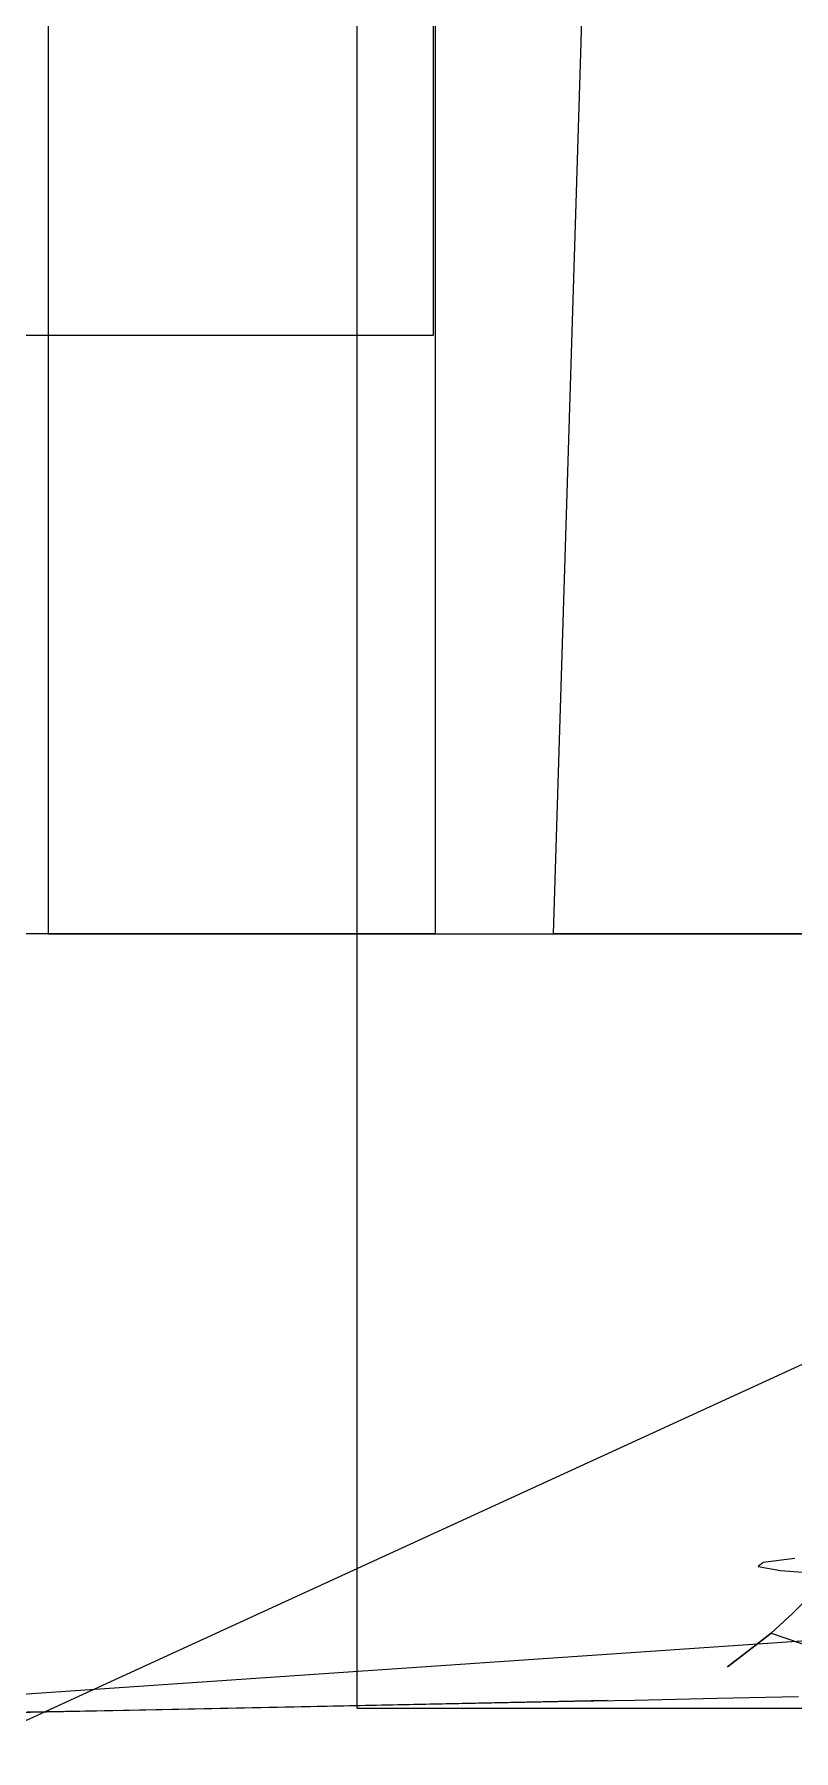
# Model space of a CAD drawing. Header units: millimetres. Extents: x -28.2 to 24.3, y -24.8 to 12.4.
# Drawn here: x 6.7804 to 6.8414, y -4.8775 to -4.7396 of the extents above; entities that cross this region are included whole.
import ezdxf

# ---------------------------------------------------------------- set-up
doc = ezdxf.new("R2010")
doc.units = ezdxf.units.MM
doc.layers.add('FURNISHINGELEMENT', color=8, linetype='Continuous')

msp = doc.modelspace()

# ---------------------------------------------------------------- linework, layer by layer
at = {"layer": 'FURNISHINGELEMENT'}
for p, q in [((6.80634, -4.87408, 0.75402), (6.80634, -4.37408, 0.75402)), ((6.78152, -4.43625, 0.71206), (6.78152, -4.81188, 0.71206)), ((6.78152, -4.43625, 0.71206), (6.78152, -4.81188, 0.71206)), ((6.81258, -4.43625, 0.68017), (6.81258, -4.81188, 0.68017)), ((6.81258, -4.43625, 0.68017), (6.81258, -4.81188, 0.68017)), ((6.81242, -4.48438, 0.64569), (6.81242, -4.76383, 0.64569)), ((6.82209, -4.81188, 0.67182), (6.82443, -4.7368, 0.67117)), ((6.82209, -4.81188, 0.67182), (6.82443, -4.7368, 0.67117)), ((6.81242, -4.76383, 0.64569), (6.7384, -4.76383, 0.64022)), ((6.81258, -4.81188, 0.68017), (6.60105, -4.81188, 0.68682)), ((6.81258, -4.81188, 0.68017), (6.60105, -4.81188, 0.68682)), ((6.78152, -4.81188, 0.71206), (6.84275, -4.81188, 0.71472)), ((6.78152, -4.81188, 0.71206), (6.84275, -4.81188, 0.71472)), ((6.82364, -4.81188, 0.67135), (6.82209, -4.81188, 0.67182)), ((6.82364, -4.81188, 0.67135), (6.82209, -4.81188, 0.67182)), ((6.82522, -4.81188, 0.67103), (6.82364, -4.81188, 0.67135)), ((6.82522, -4.81188, 0.67103), (6.82364, -4.81188, 0.67135)), ((6.82679, -4.81188, 0.67086), (6.82522, -4.81188, 0.67103)), ((6.82679, -4.81188, 0.67086), (6.82522, -4.81188, 0.67103)), ((6.82833, -4.81188, 0.67083), (6.82679, -4.81188, 0.67086)), ((6.82833, -4.81188, 0.67083), (6.82679, -4.81188, 0.67086)), ((6.82987, -4.81188, 0.67095), (6.82833, -4.81188, 0.67083)), ((6.82987, -4.81188, 0.67095), (6.82833, -4.81188, 0.67083)), ((6.83143, -4.81188, 0.67121), (6.82987, -4.81188, 0.67095)), ((6.83143, -4.81188, 0.67121), (6.82987, -4.81188, 0.67095)), ((6.83298, -4.81188, 0.67162), (6.83143, -4.81188, 0.67121)), ((6.83298, -4.81188, 0.67162), (6.83143, -4.81188, 0.67121)), ((6.83451, -4.81188, 0.67218), (6.83298, -4.81188, 0.67162)), ((6.83451, -4.81188, 0.67218), (6.83298, -4.81188, 0.67162)), ((6.83599, -4.81188, 0.6729), (6.83451, -4.81188, 0.67218)), ((6.83599, -4.81188, 0.6729), (6.83451, -4.81188, 0.67218)), ((6.8374, -4.81188, 0.67375), (6.83599, -4.81188, 0.6729)), ((6.8374, -4.81188, 0.67375), (6.83599, -4.81188, 0.6729)), ((6.83873, -4.81188, 0.67474), (6.8374, -4.81188, 0.67375)), ((6.83873, -4.81188, 0.67474), (6.8374, -4.81188, 0.67375)), ((6.83994, -4.81188, 0.67585), (6.83873, -4.81188, 0.67474)), ((6.83994, -4.81188, 0.67585), (6.83873, -4.81188, 0.67474)), ((6.84104, -4.81188, 0.67705), (6.83994, -4.81188, 0.67585)), ((6.84104, -4.81188, 0.67705), (6.83994, -4.81188, 0.67585)), ((6.842, -4.81188, 0.67834), (6.84104, -4.81188, 0.67705)), ((6.842, -4.81188, 0.67834), (6.84104, -4.81188, 0.67705)), ((6.64781, -4.93559, 0.95071), (6.89606, -4.82165, 0.92881)), ((6.83892, -4.86235, 0.92373), (6.83852, -4.86268, 0.91164)), ((6.84148, -4.86204, 0.93556), (6.83892, -4.86235, 0.92373)), ((6.83852, -4.86268, 0.91164), (6.84033, -4.86299, 0.89969)), ((6.84033, -4.86299, 0.89969), (6.84425, -4.8633, 0.88825)), ((6.90074, -4.86466, 0.9101), (6.74971, -4.87499, 0.93277)), ((6.84249, -4.86526, 0.9593), (6.84128, -4.86646, 0.9593)), ((6.84128, -4.86646, 0.9593), (6.83958, -4.86803, 0.9593)), ((6.83606, -4.87073, 0.9593), (6.83958, -4.86803, 0.9593)), ((6.83606, -4.87073, 0.9593), (6.83958, -4.86803, 0.9593)), ((6.83606, -4.87073, 0.9593), (6.83958, -4.86803, 0.9593)), ((6.83606, -4.87073, 0.9593), (6.83958, -4.86803, 0.9593)), ((6.83606, -4.87073, 0.9593), (6.83958, -4.86803, 0.9593)), ((6.83606, -4.87073, 0.9593), (6.83958, -4.86803, 0.9593)), ((6.83606, -4.87073, 0.9593), (6.83958, -4.86803, 0.9593)), ((6.83958, -4.86803, 0.9593), (6.8391, -4.8684, 0.9593)), ((6.83958, -4.86803, 0.9593), (6.8391, -4.8684, 0.9593)), ((6.83958, -4.86803, 0.9593), (6.8391, -4.8684, 0.9593)), ((6.83958, -4.86803, 0.9593), (6.8391, -4.8684, 0.9593)), ((6.83958, -4.86803, 0.9593), (6.8391, -4.8684, 0.9593)), ((6.83958, -4.86803, 0.9593), (6.8391, -4.8684, 0.9593)), ((6.83958, -4.86803, 0.9593), (6.8391, -4.8684, 0.9593)), ((6.83958, -4.86803, 0.9593), (6.85941, -4.87485, 0.9593)), ((6.83812, -4.86915, 0.9593), (6.83606, -4.87073, 0.9593)), ((6.83812, -4.86915, 0.9593), (6.83606, -4.87073, 0.9593)), ((6.83812, -4.86915, 0.9593), (6.83606, -4.87073, 0.9593)), ((6.83812, -4.86915, 0.9593), (6.83606, -4.87073, 0.9593)), ((6.83812, -4.86915, 0.9593), (6.83606, -4.87073, 0.9593)), ((6.83812, -4.86915, 0.9593), (6.83606, -4.87073, 0.9593)), ((6.83812, -4.86915, 0.9593), (6.83606, -4.87073, 0.9593)), ((6.8391, -4.8684, 0.9593), (6.83812, -4.86915, 0.9593)), ((6.8391, -4.8684, 0.9593), (6.83812, -4.86915, 0.9593)), ((6.8391, -4.8684, 0.9593), (6.83812, -4.86915, 0.9593)), ((6.8391, -4.8684, 0.9593), (6.83812, -4.86915, 0.9593)), ((6.8391, -4.8684, 0.9593), (6.83812, -4.86915, 0.9593)), ((6.8391, -4.8684, 0.9593), (6.83812, -4.86915, 0.9593)), ((6.8391, -4.8684, 0.9593), (6.83812, -4.86915, 0.9593)), ((6.63133, -4.87739, 0.9593), (6.8264, -4.87344, 0.9593)), ((6.63133, -4.87739, 0.9593), (6.8264, -4.87344, 0.9593)), ((6.63133, -4.87739, 0.9593), (6.8264, -4.87344, 0.9593)), ((6.8089, -4.87379, 0.93241), (6.81547, -4.87366, 0.93237)), ((6.81864, -4.8736, 0.9593), (6.81087, -4.87375, 0.9593)), ((6.81864, -4.8736, 0.9593), (6.81087, -4.87375, 0.9593)), ((6.81864, -4.8736, 0.9593), (6.81087, -4.87375, 0.9593)), ((6.81547, -4.87366, 0.93237), (6.82205, -4.87353, 0.93233)), ((6.8264, -4.87344, 0.9593), (6.81864, -4.8736, 0.9593)), ((6.8264, -4.87344, 0.9593), (6.81864, -4.8736, 0.9593)), ((6.8264, -4.87344, 0.9593), (6.81864, -4.8736, 0.9593)), ((6.82205, -4.87353, 0.93233), (6.82863, -4.8734, 0.93229)), ((6.82863, -4.8734, 0.93229), (6.8352, -4.87326, 0.93225)), ((6.8352, -4.87326, 0.93225), (6.84178, -4.87313, 0.93221)), ((6.77602, -4.87446, 0.93261), (6.78259, -4.87433, 0.93257)), ((6.78757, -4.87423, 0.9593), (6.77981, -4.87438, 0.9593)), ((6.78757, -4.87423, 0.9593), (6.77981, -4.87438, 0.9593)), ((6.78757, -4.87423, 0.9593), (6.77981, -4.87438, 0.9593)), ((6.78259, -4.87433, 0.93257), (6.78917, -4.87419, 0.93253)), ((6.79534, -4.87407, 0.9593), (6.78757, -4.87423, 0.9593)), ((6.79534, -4.87407, 0.9593), (6.78757, -4.87423, 0.9593)), ((6.79534, -4.87407, 0.9593), (6.78757, -4.87423, 0.9593)), ((6.78917, -4.87419, 0.93253), (6.79574, -4.87406, 0.93249)), ((6.80311, -4.87391, 0.9593), (6.79534, -4.87407, 0.9593)), ((6.80311, -4.87391, 0.9593), (6.79534, -4.87407, 0.9593)), ((6.80311, -4.87391, 0.9593), (6.79534, -4.87407, 0.9593)), ((6.79574, -4.87406, 0.93249), (6.80232, -4.87393, 0.93245)), ((6.80232, -4.87393, 0.93245), (6.8089, -4.87379, 0.93241)), ((6.81087, -4.87375, 0.9593), (6.80311, -4.87391, 0.9593)), ((6.81087, -4.87375, 0.9593), (6.80311, -4.87391, 0.9593)), ((6.81087, -4.87375, 0.9593), (6.80311, -4.87391, 0.9593)), ((6.8389, -4.87408, 0.75918), (6.80634, -4.87408, 0.75402)), ((6.89405, -4.87408, 0.77191), (6.8389, -4.87408, 0.75918))]:
    msp.add_line(p, q, dxfattribs=at)

doc.saveas('drawing.dxf')
